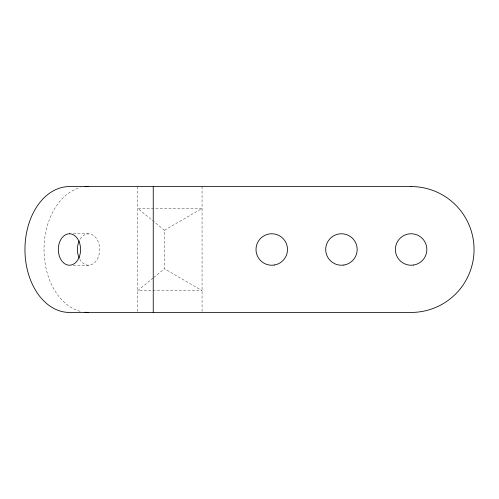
<?xml version="1.0" encoding="UTF-8"?>
<svg xmlns="http://www.w3.org/2000/svg" width="499" height="499" viewBox="0 0 499 499"><rect width="100%" height="100%" fill="white"/><g stroke="black" fill="none" stroke-linecap="round" stroke-linejoin="round"><path stroke-width="0.37" stroke-dasharray="2.5 1.87" d="M153.181 277.974L137.805 290.599L202.07 290.599L164.421 268.749L164.421 230.257L153.773 221.519M153.773 277.488L164.421 268.749M164.421 230.257L202.07 208.407L137.799 208.407L153.181 221.032M73.266 265.237L88.529 265.237L91.966 264.464L93.581 263.522A15.737 11.128 -90 0 0 99.65 249.5A15.737 11.128 -90 0 0 93.581 235.478L90.269 233.956L86.789 233.956A15.737 11.128 -90 0 0 79.877 239.601M73.266 233.763L88.529 233.763M88.529 265.237L86.789 265.044A15.737 11.128 -90 0 1 79.877 259.399M202.07 186.564L202.07 312.436M137.799 186.564L137.805 312.436M80.189 311.326A62.936 44.505 90 0 1 44.024 249.5A62.936 44.505 90 0 1 80.189 187.674"/><path stroke-width="0.75" d="M153.243 186.564L153.243 312.436M88.529 312.436A62.936 44.505 90 0 1 85.036 312.243M85.036 186.757A62.936 44.505 90 0 1 88.529 186.564M79.198 258.07A15.737 11.128 -90 0 1 79.198 240.93M69.455 233.763L67.714 233.956A15.737 11.128 -90 0 0 58.327 249.5A15.737 11.128 -90 0 0 67.714 265.044L69.455 265.237A15.737 11.128 90 0 0 80.582 249.5A15.737 11.128 90 0 0 69.455 233.763M274.213 265.044L271.749 265.237A15.737 15.737 0 0 1 256.012 249.5A15.737 15.737 0 0 1 271.749 233.763L274.213 233.956A15.737 15.737 0 0 1 274.213 265.044M343.892 265.044L341.428 265.237A15.737 15.737 0 0 1 325.697 249.5A15.737 15.737 0 0 1 341.428 233.763L343.892 233.956A15.737 15.737 0 0 1 343.892 265.044M413.571 265.044L411.114 265.237A15.737 15.737 0 0 1 395.376 249.5A15.737 15.737 0 0 1 411.114 233.763L413.571 233.956A15.737 15.737 0 0 1 413.571 265.044M411.114 186.564L69.455 186.564A62.936 44.505 90 0 0 24.95 249.5A62.936 44.505 90 0 0 69.455 312.436L411.114 312.436A62.936 62.936 0 0 0 474.05 249.5A62.936 62.936 0 0 0 411.114 186.564"/></g></svg>
